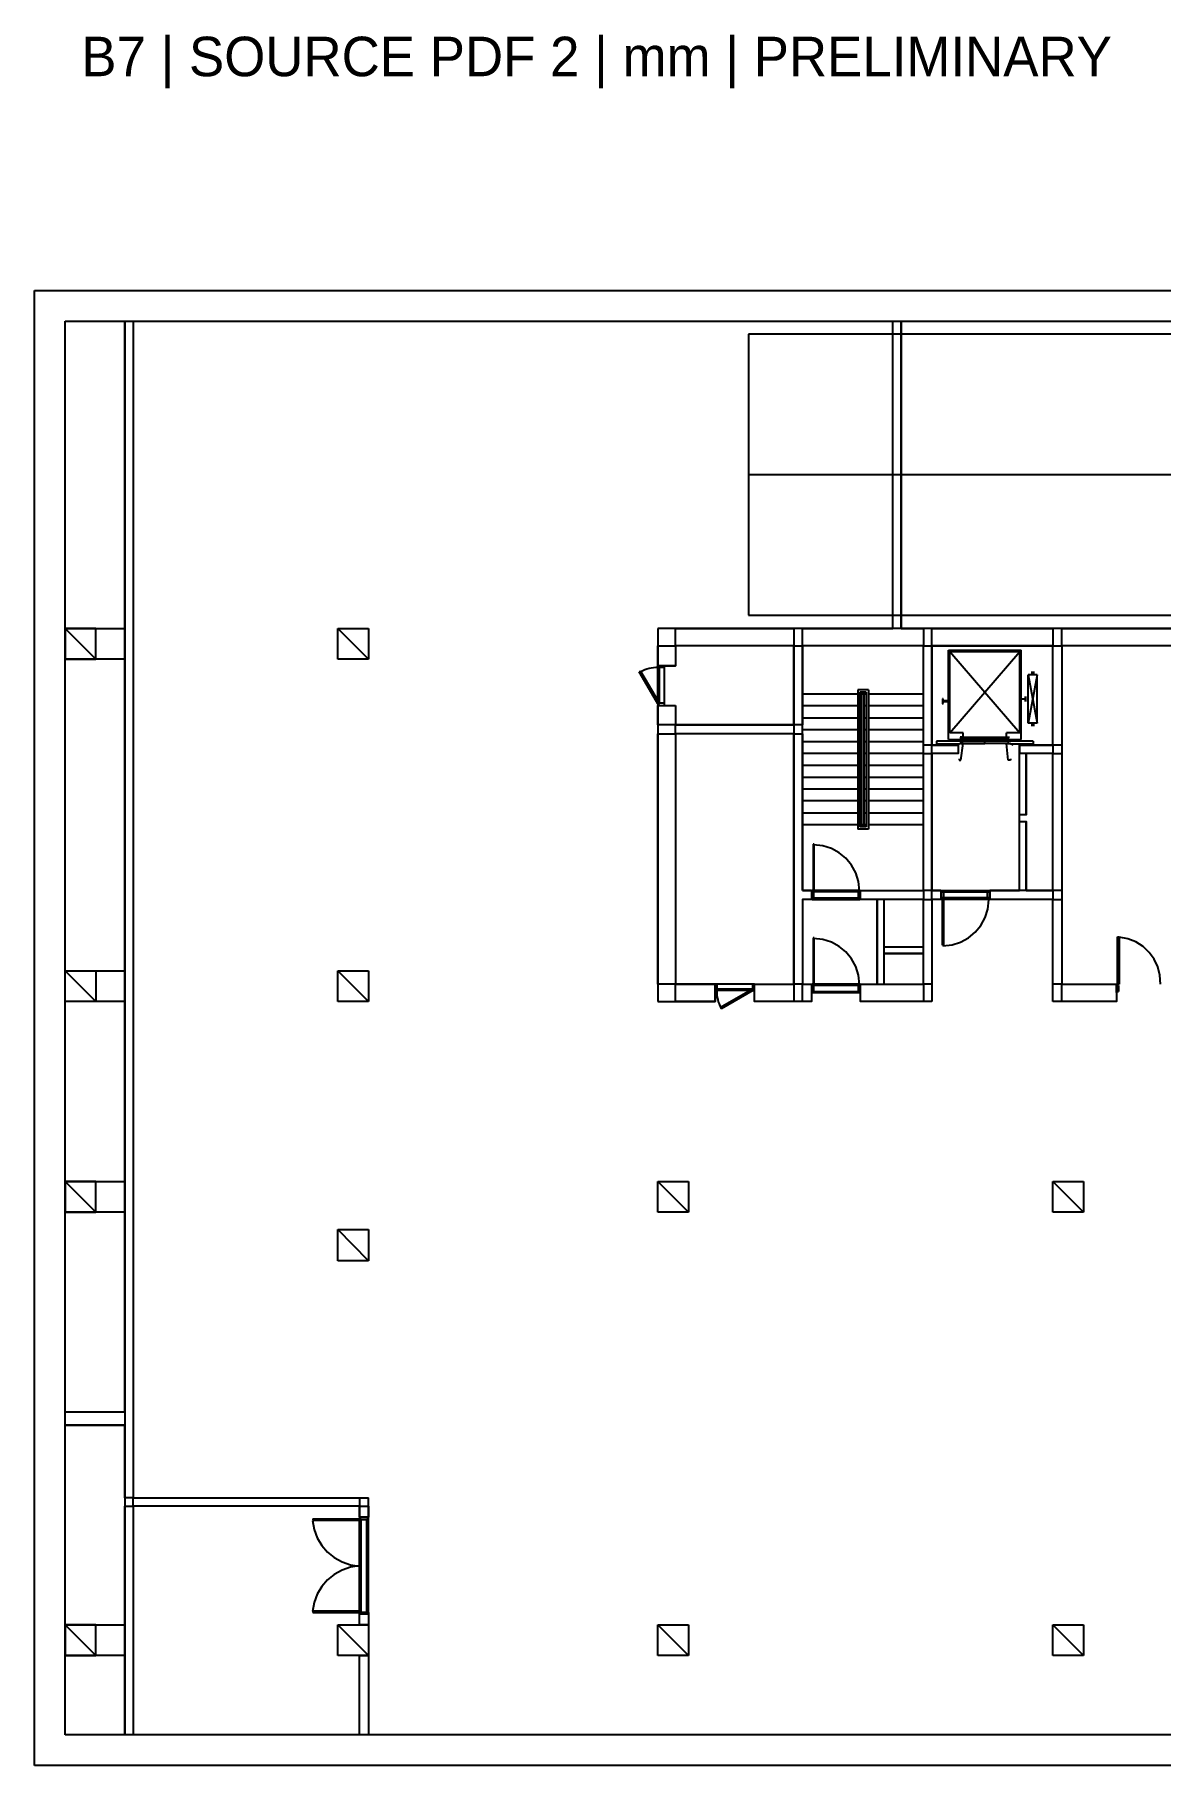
# Model space of a CAD drawing. Header units: millimetres. Extents: x -1062 to 473405, y -148599 to 38948.
# Drawn here: x 68938 to 94578, y -478 to 38948 of the extents above; entities that cross this region are included whole.
import ezdxf

# ---------------------------------------------------------------- set-up
doc = ezdxf.new("R2010")
doc.units = ezdxf.units.MM
for name, color, linetype in [('COLUMN', 1, 'Continuous'), ('CORE_REF', 8, 'Continuous'), ('DOOR', 3, 'Continuous'), ('TITLE', 2, 'Continuous'), ('WALL', 7, 'Continuous')]:
    doc.layers.add(name, color=color, linetype=linetype)

msp = doc.modelspace()

# ---------------------------------------------------------------- linework, layer by layer
at = {"layer": 'COLUMN'}
for p, q in [((70334.3, 24721), (69636.1, 25419.5)), ((69636.1, 25419.5), (69636.1, 24721)), ((70334.3, 25419.5), (69636.1, 25419.5)), ((69636.1, 25419.5), (70994.3, 25419.5)), ((70334.3, 24721), (70334.3, 25419.5)), ((70994.3, 25419.5), (70994.3, 24721)), ((76541.2, 24721), (75843.1, 25419.5)), ((75843.1, 25419.5), (76541.2, 25419.5)), ((75843.1, 24721), (75843.1, 25419.5)), ((76541.2, 25419.5), (76541.2, 24721)), ((69636.1, 24721), (70334.3, 24721)), ((70994.3, 24721), (69636.1, 24721)), ((76541.2, 24721), (75843.1, 24721)), ((69636.1, 17620.9), (70994.3, 17620.9)), ((70334.3, 16922.4), (69636.1, 17620.9)), ((69636.1, 17620.9), (70334.3, 17620.9)), ((69636.1, 16922.4), (69636.1, 17620.9)), ((70334.3, 17620.9), (70334.3, 16922.4)), ((70994.3, 17620.9), (70994.3, 16922.4)), ((76541.2, 16922.4), (75843.1, 17620.9)), ((75843.1, 17620.9), (76541.2, 17620.9)), ((75843.1, 16922.4), (75843.1, 17620.9)), ((76541.2, 17620.9), (76541.2, 16922.4)), ((70994.3, 16922.4), (69636.1, 16922.4)), ((70334.3, 16922.4), (69636.1, 16922.4)), ((76541.2, 16922.4), (75843.1, 16922.4)), ((70334.3, 12121.3), (69636.1, 12819.8)), ((69636.1, 12819.8), (69636.1, 12121.3)), ((70334.3, 12819.8), (69636.1, 12819.8)), ((69636.1, 12819.8), (70994.3, 12819.8)), ((70334.3, 12121.3), (70334.3, 12819.8)), ((70994.3, 12819.8), (70994.3, 12121.3)), ((83827.2, 12121.3), (83129, 12819.8)), ((83129, 12819.8), (83827.2, 12819.8)), ((83129, 12121.3), (83129, 12819.8)), ((83827.2, 12819.8), (83827.2, 12121.3)), ((92826.7, 12121.3), (92128.5, 12819.8)), ((92128.5, 12819.8), (92826.7, 12819.8)), ((92128.5, 12121.3), (92128.5, 12819.8)), ((92826.7, 12819.8), (92826.7, 12121.3)), ((69636.1, 12121.3), (70334.3, 12121.3)), ((70994.3, 12121.3), (69636.1, 12121.3)), ((83827.2, 12121.3), (83129, 12121.3)), ((92826.7, 12121.3), (92128.5, 12121.3)), ((76541.2, 11016.3), (75843.1, 11727.5)), ((75843.1, 11727.5), (76541.2, 11727.5)), ((75843.1, 11016.3), (75843.1, 11727.5)), ((76541.2, 11727.5), (76541.2, 11016.3)), ((76541.2, 11016.3), (75843.1, 11016.3)), ((70334.3, 2023.7), (69636.1, 2722.3)), ((69636.1, 2722.3), (69636.1, 2023.7)), ((70334.3, 2722.3), (69636.1, 2722.3)), ((69636.1, 2722.3), (70994.3, 2722.3)), ((70334.3, 2023.7), (70334.3, 2722.3)), ((70994.3, 2722.3), (70994.3, 2023.7)), ((76541.2, 2023.7), (75843.1, 2722.3)), ((75843.1, 2722.3), (76541.2, 2722.3)), ((75843.1, 2023.7), (75843.1, 2722.3)), ((76541.2, 2722.3), (76541.2, 2023.7)), ((83827.2, 2023.7), (83129, 2722.3)), ((83129, 2722.3), (83827.2, 2722.3)), ((83129, 2023.7), (83129, 2722.3)), ((83827.2, 2722.3), (83827.2, 2023.7)), ((92826.7, 2023.7), (92128.5, 2722.3)), ((92128.5, 2722.3), (92826.7, 2722.3)), ((92128.5, 2023.7), (92128.5, 2722.3)), ((92826.7, 2722.3), (92826.7, 2023.7)), ((69636.1, 2023.7), (70334.3, 2023.7)), ((70994.3, 2023.7), (69636.1, 2023.7)), ((76541.2, 2023.7), (75843.1, 2023.7)), ((83827.2, 2023.7), (83129, 2023.7)), ((92826.7, 2023.7), (92128.5, 2023.7))]:
    msp.add_line(p, q, dxfattribs=at)
at = {"layer": 'CORE_REF'}
for p, q in [((89754.9, 22892), (89754.9, 24924.2)), ((89754.9, 24924.2), (91405, 24924.2)), ((89780.3, 23044.4), (89780.3, 24898.8)), ((89780.3, 24898.8), (91379.6, 24898.8)), ((89780.3, 23044.4), (91379.6, 24898.8)), ((89780.3, 24898.8), (91379.6, 23044.4)), ((91379.6, 23044.4), (91379.6, 24898.8)), ((91405, 22892), (91405, 24924.2)), ((91773.1, 24365.3), (91570, 24365.3)), ((91570, 23260.3), (91570, 24365.3)), ((91773.1, 24365.3), (91570, 23260.3)), ((91570, 24365.3), (91773.1, 23260.3)), ((91633.5, 24416.1), (91709.6, 24416.1)), ((91671.6, 24416.1), (91633.5, 24416.1)), ((91671.6, 24416.1), (91671.6, 24390.7)), ((91684.3, 24416.1), (91671.6, 24416.1)), ((91671.6, 24390.7), (91671.6, 24365.3)), ((91709.6, 24416.1), (91684.3, 24416.1)), ((91773.1, 23260.3), (91773.1, 24365.3)), ((87685.9, 23920.8), (86429.3, 23920.8)), ((87927.1, 24022.4), (87685.9, 24022.4)), ((87685.9, 24022.4), (87685.9, 20847.1)), ((87876.3, 23971.6), (87736.7, 23971.6)), ((87736.7, 23971.6), (87736.7, 20897.9)), ((87876.3, 23920.8), (87736.7, 23920.8)), ((87774.7, 23920.8), (87774.7, 20948.7)), ((87825.5, 23920.8), (87825.5, 20948.7)), ((87876.3, 23920.8), (87863.6, 23920.8)), ((87876.3, 23971.6), (87876.3, 20897.9)), ((87927.1, 24022.4), (87927.1, 20847.1)), ((89183.7, 23920.8), (87927.1, 23920.8)), ((89628, 23819.2), (89615.3, 23819.2)), ((89615.3, 23819.2), (89615.3, 23704.9)), ((89615.3, 23704.9), (89628, 23704.9)), ((89628, 23768.4), (89628, 23819.2)), ((89640.7, 23768.4), (89628, 23768.4)), ((89628, 23717.6), (89628, 23755.7)), ((89628, 23755.7), (89640.7, 23755.7)), ((89691.4, 23768.4), (89640.7, 23768.4)), ((89640.7, 23755.7), (89691.4, 23755.7)), ((89729.5, 23768.4), (89691.4, 23768.4)), ((89691.4, 23755.7), (89729.5, 23755.7)), ((89729.5, 23755.7), (89729.5, 23768.4)), ((91392.3, 23806.5), (91392.3, 23819.2)), ((91392.3, 23819.2), (91430.4, 23819.2)), ((91430.4, 23806.5), (91392.3, 23806.5)), ((91430.4, 23819.2), (91455.8, 23819.2)), ((91455.8, 23806.5), (91430.4, 23806.5)), ((91455.8, 23819.2), (91468.5, 23819.2)), ((91468.5, 23806.5), (91455.8, 23806.5)), ((91468.5, 23819.2), (91493.9, 23819.2)), ((91493.9, 23806.5), (91468.5, 23806.5)), ((91493.9, 23819.2), (91506.6, 23819.2)), ((91506.6, 23806.5), (91493.9, 23806.5)), ((91506.6, 23819.2), (91506.6, 23870)), ((91506.6, 23870), (91506.6, 23755.7)), ((91506.6, 23755.7), (91506.6, 23806.5)), ((87685.9, 23654.1), (86429.3, 23654.1)), ((87685.9, 23374.6), (86429.3, 23374.6)), ((87774.7, 23654.1), (87736.7, 23654.1)), ((87774.7, 23374.6), (87736.7, 23374.6)), ((87876.3, 23654.1), (87825.5, 23654.1)), ((87876.3, 23374.6), (87825.5, 23374.6)), ((89183.7, 23654.1), (87927.1, 23654.1)), ((89183.7, 23374.6), (87927.1, 23374.6)), ((87685.9, 23107.9), (86429.3, 23107.9)), ((87774.7, 23107.9), (87736.7, 23107.9)), ((87876.3, 23107.9), (87825.5, 23107.9)), ((89183.7, 23107.9), (87927.1, 23107.9)), ((89754.9, 22892), (91405, 22892)), ((90084.9, 23044.4), (89780.3, 23044.4)), ((90084.9, 22942.8), (90021.4, 22942.8)), ((90034.1, 22942.8), (90580, 22942.8)), ((90034.1, 22904.7), (90034.1, 22942.8)), ((90034.1, 22904.7), (90580, 22904.7)), ((90084.9, 22942.8), (90084.9, 23044.4)), ((90580, 22942.8), (91113.1, 22942.8)), ((90580, 22904.7), (90580, 22942.8)), ((90580, 22904.7), (91113.1, 22904.7)), ((91379.6, 23044.4), (91075, 23044.4)), ((91075, 22942.8), (91075, 23044.4)), ((91075, 22942.8), (91138.5, 22942.8)), ((91113.1, 22904.7), (91113.1, 22942.8)), ((91773.1, 23260.3), (91570, 23260.3)), ((91671.6, 23222.2), (91633.5, 23222.2)), ((91709.6, 23209.5), (91633.5, 23209.5)), ((91671.6, 23234.9), (91671.6, 23260.3)), ((91671.6, 23222.2), (91671.6, 23234.9)), ((91684.3, 23222.2), (91671.6, 23222.2)), ((91709.6, 23222.2), (91684.3, 23222.2)), ((87685.9, 22841.2), (86429.3, 22841.2)), ((87685.9, 22574.4), (86429.3, 22574.4)), ((87774.7, 22841.2), (87736.7, 22841.2)), ((87774.7, 22574.4), (87736.7, 22574.4)), ((87876.3, 22841.2), (87825.5, 22841.2)), ((87876.3, 22574.4), (87825.5, 22574.4)), ((89183.7, 22841.2), (87927.1, 22841.2)), ((89183.7, 22574.4), (87927.1, 22574.4)), ((91684.3, 22853.9), (89475.6, 22853.9)), ((89475.6, 22853.9), (89475.6, 22765)), ((89475.6, 22790.4), (89996.1, 22790.4)), ((89932.6, 22765), (90008.8, 22803.1)), ((90084.9, 22803.1), (90008.8, 22803.1)), ((90008.8, 22803.1), (90008.8, 22790.4)), ((90034.1, 22853.9), (90580, 22853.9)), ((90034.1, 22853.9), (90034.1, 22803.1)), ((90034.1, 22803.1), (90580, 22803.1)), ((90034.1, 22422), (90084.9, 22803.1)), ((91113.1, 22853.9), (90580, 22853.9)), ((90580, 22803.1), (90580, 22853.9)), ((91113.1, 22803.1), (90580, 22803.1)), ((91113.1, 22422), (91075, 22803.1)), ((91075, 22803.1), (91151.1, 22803.1)), ((91113.1, 22853.9), (91113.1, 22803.1)), ((91151.1, 22803.1), (91151.1, 22790.4)), ((91227.3, 22765), (91151.1, 22803.1)), ((91163.8, 22790.4), (91684.3, 22790.4)), ((91684.3, 22853.9), (91684.3, 22765)), ((87685.9, 22295), (86429.3, 22295)), ((87774.7, 22295), (87736.7, 22295)), ((87876.3, 22295), (87825.5, 22295)), ((89183.7, 22295), (87927.1, 22295)), ((89996.1, 22447.4), (89996.1, 22422)), ((89996.1, 22422), (90034.1, 22422)), ((91163.8, 22422), (91113.1, 22422)), ((91163.8, 22447.4), (91163.8, 22422)), ((87685.9, 22028.3), (86429.3, 22028.3)), ((87685.9, 21761.6), (86429.3, 21761.6)), ((87774.7, 22028.3), (87736.7, 22028.3)), ((87774.7, 21761.6), (87736.7, 21761.6)), ((87876.3, 22028.3), (87825.5, 22028.3)), ((87876.3, 21761.6), (87825.5, 21761.6)), ((89183.7, 22028.3), (87927.1, 22028.3)), ((89183.7, 21761.6), (87927.1, 21761.6)), ((87685.9, 21494.8), (86429.3, 21494.8)), ((87774.7, 21494.8), (87736.7, 21494.8)), ((87876.3, 21494.8), (87825.5, 21494.8)), ((89183.7, 21494.8), (87927.1, 21494.8)), ((87685.9, 21215.4), (86429.3, 21215.4)), ((87685.9, 20948.7), (86429.3, 20948.7)), ((87774.7, 21215.4), (87736.7, 21215.4)), ((87774.7, 20948.7), (87736.7, 20948.7)), ((87876.3, 20897.9), (87736.7, 20897.9)), ((87876.3, 20948.7), (87774.7, 20948.7)), ((87876.3, 21215.4), (87825.5, 21215.4)), ((87876.3, 20948.7), (87863.6, 20948.7)), ((89183.7, 21215.4), (87927.1, 21215.4)), ((89183.7, 20948.7), (87927.1, 20948.7)), ((87927.1, 20847.1), (87685.9, 20847.1))]:
    msp.add_line(p, q, dxfattribs=at)
at = {"layer": 'DOOR'}
for p, q in [((82790, 24457.9), (82744.9, 24434.4)), ((82836.5, 24478.2), (82790, 24457.9)), ((82884.2, 24495.3), (82836.5, 24478.2)), ((82932.9, 24509), (82884.2, 24495.3)), ((82982.4, 24519.4), (82932.9, 24509)), ((83032.6, 24526.4), (82982.4, 24519.4)), ((83083.2, 24530), (83032.6, 24526.4)), ((83134.1, 24530.1), (83083.2, 24530)), ((83129, 24543.1), (83129, 24568.5)), ((83129, 24568.5), (83281.3, 24568.5)), ((83167.1, 24543.1), (83129, 24543.1)), ((83129, 23704.9), (83129, 24543.1)), ((83167.1, 24530.4), (83167.1, 24543.1)), ((83167.1, 23717.6), (83167.1, 24543.1)), ((83281.3, 24530.4), (83167.1, 24530.4)), ((83281.3, 24530.4), (83281.3, 24568.5)), ((83281.3, 23717.6), (83281.3, 24530.4)), ((82748.2, 24441.5), (82710.2, 24428.8)), ((83129, 23704.9), (82710.2, 24428.8)), ((83167.1, 23717.6), (82748.2, 24441.5)), ((83129, 23704.9), (83167.1, 23717.6)), ((83167.1, 23704.9), (83129, 23704.9)), ((83129, 23704.9), (83129, 23666.8)), ((83129, 23666.8), (83281.3, 23666.8)), ((83281.3, 23717.6), (83167.1, 23717.6)), ((83167.1, 23717.6), (83167.1, 23704.9)), ((83281.3, 23666.8), (83281.3, 23717.6)), ((86670.4, 20504.1), (86670.4, 19449.9)), ((86695.8, 20504.1), (86670.4, 20504.1)), ((86695.8, 19449.9), (86695.8, 20504.1)), ((86887.8, 20470.1), (86676.8, 20491.4)), ((87084.4, 20409.1), (86887.8, 20470.1)), ((87262.3, 20312.5), (87084.4, 20409.1)), ((87417.3, 20184.5), (87262.3, 20312.5)), ((87545.1, 20029.4), (87417.3, 20184.5)), ((87641.7, 19851.4), (87545.1, 20029.4)), ((87702.7, 19654.8), (87641.7, 19851.4)), ((86670.4, 19449.9), (86645.1, 19449.9)), ((86645.1, 19449.9), (86645.1, 19246.7)), ((86670.4, 19449.9), (86695.8, 19449.9)), ((86670.4, 19424.5), (86670.4, 19449.9)), ((86683.1, 19424.5), (86670.4, 19424.5)), ((86683.1, 19284.8), (86683.1, 19424.5)), ((87698.6, 19424.5), (86683.1, 19424.5)), ((87711.3, 19449.9), (86695.8, 19449.9)), ((87711.3, 19424.5), (87698.6, 19424.5)), ((87698.6, 19424.5), (87698.6, 19284.8)), ((87724, 19443.6), (87702.7, 19654.8)), ((87736.7, 19449.9), (87711.3, 19449.9)), ((87711.3, 19449.9), (87711.3, 19424.5)), ((87736.7, 19246.7), (87736.7, 19449.9)), ((89589.9, 19246.7), (89589.9, 19449.9)), ((89589.9, 19449.9), (89615.3, 19449.9)), ((89615.3, 19449.9), (89615.3, 19424.5)), ((89615.3, 19449.9), (90668.8, 19449.9)), ((89615.3, 19424.5), (89640.7, 19424.5)), ((89640.7, 19424.5), (89640.7, 19284.8)), ((89640.7, 19424.5), (90643.4, 19424.5)), ((90643.4, 19284.8), (90643.4, 19424.5)), ((90643.4, 19424.5), (90668.8, 19424.5)), ((90668.8, 19424.5), (90668.8, 19449.9)), ((90668.8, 19449.9), (90694.2, 19449.9)), ((86645.1, 19246.7), (86670.4, 19246.7)), ((86670.4, 19246.7), (86670.4, 19284.8)), ((86670.4, 19284.8), (86683.1, 19284.8)), ((86670.4, 19246.7), (87711.3, 19246.7)), ((86683.1, 19284.8), (87698.6, 19284.8)), ((87698.6, 19284.8), (87711.3, 19284.8)), ((87711.3, 19284.8), (87711.3, 19246.7)), ((87711.3, 19246.7), (87736.7, 19246.7)), ((89615.3, 19246.7), (89589.9, 19246.7)), ((89640.7, 19284.8), (89615.3, 19284.8)), ((89615.3, 19284.8), (89615.3, 19246.7)), ((89615.3, 18205.2), (89615.3, 19246.7)), ((89615.3, 19246.7), (89640.7, 19246.7)), ((90643.4, 19284.8), (89640.7, 19284.8)), ((89640.7, 19246.7), (89640.7, 18205.2)), ((90668.8, 19246.7), (89640.7, 19246.7)), ((90586.5, 18832.5), (90647.5, 19029.2)), ((90668.8, 19284.8), (90643.4, 19284.8)), ((90647.5, 19029.2), (90668.8, 19240.4)), ((90668.8, 19246.7), (90668.8, 19284.8)), ((90694.2, 19246.7), (90668.8, 19246.7)), ((90362.1, 18499.4), (90490, 18654.5)), ((90490, 18654.5), (90586.5, 18832.5)), ((86670.4, 18370.3), (86670.4, 17316.1)), ((86695.8, 18370.3), (86670.4, 18370.3)), ((86887.8, 18336.3), (86676.8, 18357.6)), ((86695.8, 17316.1), (86695.8, 18370.3)), ((87084.4, 18275.3), (86887.8, 18336.3)), ((87262.3, 18178.7), (87084.4, 18275.3)), ((87417.3, 18050.7), (87262.3, 18178.7)), ((89640.7, 18205.2), (89615.3, 18205.2)), ((89621.6, 18192.5), (89832.7, 18213.8)), ((89832.7, 18213.8), (90029.2, 18274.8)), ((90029.2, 18274.8), (90207.1, 18371.5)), ((90207.1, 18371.5), (90362.1, 18499.4)), ((93600.9, 17316.1), (93600.9, 18395.7)), ((93600.9, 18395.7), (93639, 18395.7)), ((93639, 18395.7), (93639, 17316.1)), ((93839, 18352.9), (93640.6, 18391.2)), ((94021.2, 18279.2), (93839, 18352.9)), ((94183.6, 18174.1), (94021.2, 18279.2)), ((94322.8, 18041.7), (94183.6, 18174.1)), ((87545.1, 17895.6), (87417.3, 18050.7)), ((87641.7, 17717.6), (87545.1, 17895.6)), ((94435.3, 17885.9), (94322.8, 18041.7)), ((94517.5, 17710.8), (94435.3, 17885.9)), ((87702.7, 17520.9), (87641.7, 17717.6)), ((87724, 17309.8), (87702.7, 17520.9)), ((94566.1, 17520.3), (94517.5, 17710.8)), ((94577.5, 17318.4), (94566.1, 17520.3)), ((84436.4, 17176.4), (84436.4, 17316.1)), ((84474.5, 17316.1), (84436.4, 17316.1)), ((84461.8, 17176.4), (84436.4, 17176.4)), ((84474.5, 17201.8), (84461.8, 17201.8)), ((84461.8, 17201.8), (84461.8, 17176.4)), ((85286.9, 17201.8), (84461.8, 17201.8)), ((85299.6, 17176.4), (84461.8, 17176.4)), ((85286.9, 17316.1), (84474.5, 17316.1)), ((84474.5, 17316.1), (84474.5, 17201.8)), ((84474.9, 17168.8), (84475, 17117.8)), ((84475, 17117.8), (84478.6, 17067.2)), ((84478.6, 17067.2), (84485.6, 17017)), ((84485.6, 17017), (84495.9, 16967.4)), ((84495.9, 16967.4), (84509.7, 16918.7)), ((85286.9, 17201.8), (84563.4, 16782.6)), ((85299.6, 17176.4), (84576.1, 16757.2)), ((85337.6, 17316.1), (85286.9, 17316.1)), ((85286.9, 17316.1), (85286.9, 17201.8)), ((85286.9, 17201.8), (85299.6, 17201.8)), ((85299.6, 17176.4), (85286.9, 17201.8)), ((85299.6, 17201.8), (85299.6, 17176.4)), ((85299.6, 17176.4), (85337.6, 17176.4)), ((85337.6, 17176.4), (85337.6, 17316.1)), ((86670.4, 17316.1), (86645.1, 17316.1)), ((86645.1, 17316.1), (86645.1, 17125.6)), ((86645.1, 17125.6), (86670.4, 17125.6)), ((86670.4, 17316.1), (86695.8, 17316.1)), ((86670.4, 17290.7), (86670.4, 17316.1)), ((86683.1, 17290.7), (86670.4, 17290.7)), ((86670.4, 17125.6), (86670.4, 17151)), ((86670.4, 17151), (86683.1, 17151)), ((86670.4, 17125.6), (87711.3, 17125.6)), ((86683.1, 17151), (86683.1, 17290.7)), ((87698.6, 17290.7), (86683.1, 17290.7)), ((86683.1, 17151), (87698.6, 17151)), ((87711.3, 17316.1), (86695.8, 17316.1)), ((87711.3, 17290.7), (87698.6, 17290.7)), ((87698.6, 17290.7), (87698.6, 17151)), ((87698.6, 17151), (87711.3, 17151)), ((87736.7, 17316.1), (87711.3, 17316.1)), ((87711.3, 17316.1), (87711.3, 17290.7)), ((87711.3, 17151), (87711.3, 17125.6)), ((87711.3, 17125.6), (87736.7, 17125.6)), ((87736.7, 17125.6), (87736.7, 17316.1)), ((93575.6, 17125.6), (93575.6, 17316.1)), ((93575.6, 17316.1), (93600.9, 17316.1)), ((93600.9, 17125.6), (93575.6, 17125.6)), ((93600.9, 17316.1), (93600.9, 17290.7)), ((93639, 17316.1), (93600.9, 17316.1)), ((93600.9, 17290.7), (93626.3, 17290.7)), ((93626.3, 17151), (93600.9, 17151)), ((93600.9, 17151), (93600.9, 17125.6)), ((93626.3, 17290.7), (93626.3, 17151)), ((84509.7, 16918.7), (84526.7, 16871)), ((84526.7, 16871), (84547, 16824.5)), ((84547, 16824.5), (84570.5, 16779.3)), ((84563.4, 16782.6), (84576.1, 16757.2)), ((75271.9, 5135.6), (76338.1, 5135.6)), ((75271.9, 5135.6), (75271.9, 5110.2)), ((76338.1, 5173.7), (76338.1, 5135.6)), ((76338.1, 5135.6), (76376.2, 5135.6)), ((76338.1, 3001.7), (76338.1, 5135.6)), ((76376.2, 5135.6), (76376.2, 5122.9)), ((76503.2, 5122.9), (76503.2, 5135.6)), ((76503.2, 5135.6), (76541.2, 5135.6)), ((76541.2, 5135.6), (76541.2, 5173.7)), ((76541.2, 3001.7), (76541.2, 5135.6)), ((75264.4, 5096.8), (75302.7, 4891.9)), ((75271.9, 5110.2), (76338.1, 5110.2)), ((75302.7, 4891.9), (75375.2, 4701.7)), ((76376.2, 5122.9), (76503.2, 5122.9)), ((76376.2, 3014.4), (76376.2, 5122.9)), ((76503.2, 3014.4), (76503.2, 5122.9)), ((75375.2, 4701.7), (75478.6, 4529.7)), ((75478.6, 4529.7), (75609.3, 4379.2)), ((75609.3, 4379.2), (75764, 4253.5)), ((75764, 4253.5), (75939.2, 4155.8)), ((75939.2, 3968.8), (75764, 3871.1)), ((75939.2, 4155.8), (76131.5, 4089.6)), ((76131.5, 4035), (75939.2, 3968.8)), ((76131.5, 4089.6), (76337.5, 4058.1)), ((76337.5, 4066.5), (76131.5, 4035)), ((75478.6, 3594.9), (75375.2, 3422.9)), ((75609.3, 3745.4), (75478.6, 3594.9)), ((75764, 3871.1), (75609.3, 3745.4)), ((75302.7, 3232.7), (75264.4, 3027.8)), ((75375.2, 3422.9), (75302.7, 3232.7)), ((75271.9, 3039.8), (76338.1, 3039.8)), ((75271.9, 3039.8), (75271.9, 3001.7)), ((75271.9, 3001.7), (76338.1, 3001.7)), ((76338.1, 3001.7), (76376.2, 3001.7)), ((76338.1, 2976.3), (76338.1, 3001.7)), ((76376.2, 3001.7), (76376.2, 3014.4)), ((76376.2, 3014.4), (76503.2, 3014.4)), ((76503.2, 3014.4), (76503.2, 3001.7)), ((76503.2, 3001.7), (76541.2, 3001.7)), ((76541.2, 3001.7), (76541.2, 2976.3))]:
    msp.add_line(p, q, dxfattribs=at)
at = {"layer": 'WALL'}
for p, q in [((68938, -478.4), (68938, 33116.5)), ((68938, 33116.5), (123404.6, 33116.5)), ((69636.1, 32417.9), (70994.3, 32417.9)), ((69636.1, 17620.9), (69636.1, 32417.9)), ((70994.3, 32417.9), (70994.3, 220.2)), ((71184.7, 32417.9), (71184.7, 5618.2)), ((71184.7, 32417.9), (122706.5, 32417.9)), ((88485.6, 25419.5), (88485.6, 32417.9)), ((88676, 25419.5), (88676, 32417.9)), ((95746.1, 32125.8), (85198, 32125.8)), ((85198, 32125.8), (85198, 25724.4)), ((85198, 28925.1), (96952, 28925.1)), ((85198, 25724.4), (98005.5, 25724.4)), ((110813, 25419.5), (83129, 25419.5)), ((83129, 25419.5), (83129, 16922.4)), ((83535.2, 25025.8), (83535.2, 24568.5)), ((86226.2, 25025.8), (83535.2, 25025.8)), ((86226.2, 25025.8), (86226.2, 23222.2)), ((86429.3, 19449.9), (86429.3, 25025.8)), ((89183.7, 25025.8), (86429.3, 25025.8)), ((89183.7, 19449.9), (89183.7, 25025.8)), ((89374.1, 25025.8), (92128.5, 25025.8)), ((89374.1, 22765), (89374.1, 25025.8)), ((92128.5, 22765), (92128.5, 25025.8)), ((101623.1, 25025.8), (92331.6, 25025.8)), ((92331.6, 25025.8), (92331.6, 17316.1)), ((83129, 24568.5), (83535.2, 24568.5)), ((83129, 23666.8), (83535.2, 23666.8)), ((83535.2, 23666.8), (83535.2, 23222.2)), ((86226.2, 23222.2), (83535.2, 23222.2)), ((83535.2, 23019), (83535.2, 17316.1)), ((86226.2, 23019), (83535.2, 23019)), ((86226.2, 23019), (86226.2, 17316.1)), ((89970.7, 22765), (89374.1, 22765)), ((89970.7, 22574.4), (89374.1, 22574.4)), ((89374.1, 19449.9), (89374.1, 22574.4)), ((89970.7, 22765), (89970.7, 22574.4)), ((92128.5, 22765), (91366.9, 22765)), ((91366.9, 22765), (91366.9, 22574.4)), ((92128.5, 22574.4), (91366.9, 22574.4)), ((91366.9, 19449.9), (91366.9, 22574.4)), ((91519.3, 21177.3), (91519.3, 22574.4)), ((92128.5, 19449.9), (92128.5, 22574.4)), ((91519.3, 19449.9), (91519.3, 21024.9)), ((86632.4, 19449.9), (86429.3, 19449.9)), ((86632.4, 19449.9), (86632.4, 19246.7)), ((87749.4, 19449.9), (89183.7, 19449.9)), ((87749.4, 19246.7), (87749.4, 19449.9)), ((89577.2, 19449.9), (89374.1, 19449.9)), ((89577.2, 19449.9), (89577.2, 19246.7)), ((90694.2, 19449.9), (90694.2, 19246.7)), ((92128.5, 19449.9), (90694.2, 19449.9)), ((86632.4, 19246.7), (86429.3, 19246.7)), ((86429.3, 19246.7), (86429.3, 17316.1)), ((89183.7, 19246.7), (87749.4, 19246.7)), ((88130.2, 19246.7), (88130.2, 17316.1)), ((88282.5, 19246.7), (88282.5, 17316.1)), ((89183.7, 17316.1), (89183.7, 19246.7)), ((89577.2, 19246.7), (89374.1, 19246.7)), ((89374.1, 19246.7), (89374.1, 16922.4)), ((92128.5, 19246.7), (90694.2, 19246.7)), ((92128.5, 16922.4), (92128.5, 19246.7)), ((88282.5, 18167.1), (89183.7, 18167.1)), ((88282.5, 18014.7), (89183.7, 18014.7)), ((69636.1, 220.2), (69636.1, 17620.9)), ((84436.4, 17316.1), (83535.2, 17316.1)), ((84436.4, 16922.4), (84436.4, 17316.1)), ((85337.6, 16922.4), (85337.6, 17316.1)), ((85337.6, 17316.1), (86226.2, 17316.1)), ((86429.3, 17316.1), (86632.4, 17316.1)), ((86632.4, 17316.1), (86632.4, 16922.4)), ((87749.4, 17316.1), (89183.7, 17316.1)), ((87749.4, 16922.4), (87749.4, 17316.1)), ((92331.6, 17316.1), (93575.6, 17316.1)), ((93575.6, 17316.1), (93575.6, 16922.4)), ((83129, 16922.4), (84436.4, 16922.4)), ((86632.4, 16922.4), (85337.6, 16922.4)), ((89374.1, 16922.4), (87749.4, 16922.4)), ((93575.6, 16922.4), (92128.5, 16922.4)), ((69636.1, 7574.2), (70994.3, 7574.2)), ((69636.1, 7269.4), (70994.3, 7269.4)), ((71184.7, 5618.2), (76541.2, 5618.2)), ((76541.2, 5173.7), (76541.2, 5618.2)), ((71184.7, 5427.7), (71184.7, 220.2)), ((76338.1, 5427.7), (71184.7, 5427.7)), ((76338.1, 5427.7), (76338.1, 5173.7)), ((76338.1, 5173.7), (76541.2, 5173.7)), ((76338.1, 2722.3), (76338.1, 2976.3)), ((76338.1, 2976.3), (76541.2, 2976.3)), ((76541.2, 2976.3), (76541.2, 220.2)), ((76338.1, 220.2), (76338.1, 2023.7)), ((70994.3, 220.2), (69636.1, 220.2)), ((76338.1, 220.2), (71184.7, 220.2)), ((117413.4, 220.2), (76541.2, 220.2)), ((123404.6, -478.4), (68938, -478.4))]:
    msp.add_line(p, q, dxfattribs=at)
for points in [[(69635, 7270), (69635, 7575), (70994.3, 7575), (70994.3, 32417.9), (71184.7, 32417.9), (71184.7, 5618.2), (70994.3, 5618.2), (70994.3, 7269.4), (69636.1, 7269.4), (69636.1, 7270), (69635, 7270)], [(86429.3, 25419.5), (88485.6, 25419.5), (88485.6, 25420), (88485, 25420), (88485, 25725), (88485, 28925), (88485, 32125), (88485, 32420), (88675, 32420), (88675, 32417.9), (88676, 32417.9), (88676, 25419.5), (89183.7, 25419.5), (89183.7, 25025.8), (86429.3, 25025.8), (86429.3, 25419.5)], [(86226.2, 25025.8), (83535.2, 25025.8), (83535.2, 25419.5), (86226.2, 25419.5), (86226.2, 25025.8)], [(92128.5, 25419.5), (92128.5, 25025.8), (89374.1, 25025.8), (89374.1, 25419.5), (92128.5, 25419.5)], [(96645, 25025), (96647.3, 25025), (96647.3, 25025.8), (92331.6, 25025.8), (92331.6, 25419.5), (101623.1, 25419.5), (101623.1, 25025.8), (96850.4, 25025.8), (96850.4, 17316.1), (98030.9, 17316.1), (98030.9, 16922.4), (98030, 16922.4), (98030, 16920), (95570, 16920), (95570, 16922.4), (95568.4, 16922.4), (95568.4, 17316.1), (96645, 17316.1), (96645, 25025)], [(83129, 25025.8), (83535.2, 25025.8), (83535.2, 24568.5), (83129, 24568.5), (83129, 25025.8)], [(86429.3, 23222.2), (86226.2, 23222.2), (86226.2, 25025.8), (86429.3, 25025.8), (86429.3, 23222.2)], [(89183.7, 22765), (89183.7, 25025.8), (89374.1, 25025.8), (89374.1, 22765), (89183.7, 22765)], [(92128.5, 22765), (92128.5, 25025.8), (92331.6, 25025.8), (92331.6, 22765), (92128.5, 22765)], [(83535.2, 23666.8), (83535.2, 23222.2), (83129, 23222.2), (83129, 23666.8), (83535.2, 23666.8)], [(83535.2, 23019), (83535.2, 17316.1), (83129, 17316.1), (83129, 23019), (83535.2, 23019)], [(83535.2, 23019), (83535.2, 23222.2), (86226.2, 23222.2), (86226.2, 23019), (83535.2, 23019)], [(86429.3, 19449.9), (86632.4, 19449.9), (86632.4, 19246.7), (86429.3, 19246.7), (86429.3, 17316.1), (86226.2, 17316.1), (86226.2, 19246.7), (86226.2, 19449.9), (86226.2, 23019), (86429.3, 23019), (86429.3, 19449.9)], [(89374.1, 22574.4), (89374.1, 19449.9), (89183.7, 19449.9), (89183.7, 22574.4), (89374.1, 22574.4)], [(89970.7, 22765), (89970.7, 22574.4), (89374.1, 22574.4), (89374.1, 22765), (89970.7, 22765)], [(92128.5, 22574.4), (91519.3, 22574.4), (91519.3, 21177.3), (91366.9, 21177.3), (91366.9, 22574.4), (91366.9, 22765), (92128.5, 22765), (92128.5, 22574.4)], [(92128.5, 22574.4), (92331.6, 22574.4), (92331.6, 19449.9), (92128.5, 19449.9), (92128.5, 22574.4)], [(91366.9, 21024.9), (91519.3, 21024.9), (91519.3, 19449.9), (92128.5, 19449.9), (92128.5, 19246.7), (90694.2, 19246.7), (90694.2, 19449.9), (91366.9, 19449.9), (91366.9, 21024.9)], [(88130.2, 19245), (88130.2, 19246.7), (87749.4, 19246.7), (87749.4, 19449.9), (89183.7, 19449.9), (89183.7, 19246.7), (89374.1, 19246.7), (89374.1, 17316.1), (89183.7, 17316.1), (89183.7, 16922.4), (87749.4, 16922.4), (87749.4, 17316.1), (88130, 17316.1), (88130, 19245), (88130.2, 19245)], [(89374.1, 19449.9), (89577.2, 19449.9), (89577.2, 19246.7), (89374.1, 19246.7), (89374.1, 19449.9)], [(88282.5, 19246.7), (88282.5, 18167.1), (89183.7, 18167.1), (89183.7, 19246.7), (88282.5, 19246.7)], [(92331.6, 19246.7), (92331.6, 17316.1), (92128.5, 17316.1), (92128.5, 19246.7), (92331.6, 19246.7)], [(89183.7, 18014.7), (88282.5, 18014.7), (88282.5, 17316.1), (89183.7, 17316.1), (89183.7, 18014.7)], [(84436.4, 17316.1), (84436.4, 16922.4), (83535.2, 16922.4), (83535.2, 17316.1), (84436.4, 17316.1)], [(86226.2, 17316.1), (86226.2, 16922.4), (85337.6, 16922.4), (85337.6, 17316.1), (86226.2, 17316.1)], [(86429.3, 17316.1), (86632.4, 17316.1), (86632.4, 16922.4), (86429.3, 16922.4), (86429.3, 17316.1)], [(93575.6, 17316.1), (93575.6, 16922.4), (92331.6, 16922.4), (92331.6, 17316.1), (93575.6, 17316.1)], [(76338.1, 5618.2), (76338.1, 5427.7), (71184.7, 5427.7), (71184.7, 5618.2), (76338.1, 5618.2)], [(71184.7, 5427.7), (71184.7, 220.2), (70994.3, 220.2), (70994.3, 5427.7), (71184.7, 5427.7)], [(76541.2, 5173.7), (76338.1, 5173.7), (76338.1, 5427.7), (76541.2, 5427.7), (76541.2, 5173.7)], [(76541.2, 2976.3), (76541.2, 2722.3), (76338.1, 2722.3), (76338.1, 2976.3), (76541.2, 2976.3)], [(76338.1, 2023.7), (76541.2, 2023.7), (76541.2, 220.2), (76338.1, 220.2), (76338.1, 2023.7)]]:
    msp.add_lwpolyline(points, close=True, dxfattribs=at)

# ---------------------------------------------------------------- texts
at = {"layer": 'TITLE'}
msp.add_text('B7 | SOURCE PDF 2 | mm | PRELIMINARY', height=900, dxfattribs=at).set_placement((70000, 38000))

doc.saveas('drawing.dxf')
